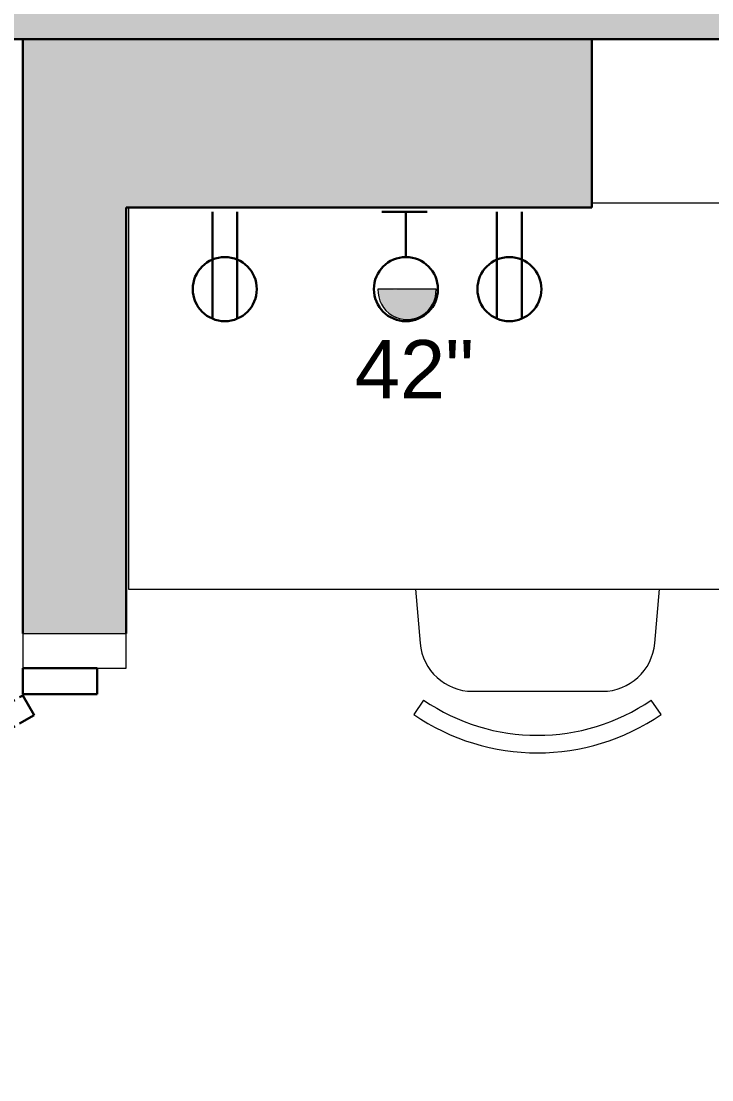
# Model space of a CAD drawing. Header units: inches. Extents: x -4688 to 1542, y -3558 to 978.
# Drawn here: x 885 to 938.4, y 486.6 to 568.4 of the extents above; entities that cross this region are included whole.
import ezdxf

# ---------------------------------------------------------------- set-up
doc = ezdxf.new("R2010")
doc.units = ezdxf.units.IN
doc.header["$MEASUREMENT"] = 0
for name, color, linetype, lineweight in [('A-ANNO-NOTE', 131, 'Continuous', 40), ('A-DOOR', 31, 'Continuous', 18), ('A-DOOR-FRAM', 31, 'Continuous', 30), ('A-WALL', 113, 'Continuous', 18), ('A-WALL-PATT', 111, 'Continuous', 18), ('I-FURN', 30, 'Continuous', 9), ('Q-CASE', 31, 'Continuous', 9)]:
    doc.layers.add(name, color=color, linetype=linetype, lineweight=lineweight)
doc.styles.add('Swis721 Lt BT', font='swissl.ttf', dxfattribs={"height": 4.5})

# ---------------------------------------------------------------- blocks, each defined once
blk = doc.blocks.new('F-Chairs - Side 01-V28-1st Floor Power _ Signal')
at = {"layer": 'I-FURN'}
for p, q in [((-9.567, -3.524), (-8.802, -4.642)), ((8.802, -4.642), (9.567, -3.524)), ((5.019, -5.319), (-5.019, -5.319)), ((-9.066, -9.03), (-9.429, -13.211)), ((9.429, -13.211), (9.066, -9.03))]:
    blk.add_line(p, q, dxfattribs=at)
for centre, radius, start, end in [((0, -17.506), 16.942, 55.61966, 124.38034), ((0, -17.506), 15.588, 55.61966, 124.38034), ((-5.019, -9.381), 4.062, 90, 175.03026), ((5.019, -9.381), 4.063, 4.96974, 90)]:
    blk.add_arc(centre, radius, start, end, dxfattribs=at)
blk = doc.blocks.new('Single Flush - D2 3_ X 8_-8252869-1st Floor Power _ Signal')
at = {"layer": 'A-DOOR', "lineweight": 30}
for p, q in [((0, 35.015), (-1.516, 34.14)), ((17.545, 4.625), (0, 35.015)), ((-1.516, 34.14), (15.525, 4.625)), ((15.741, 4.25), (16.391, 3.125)), ((17.906, 4), (17.762, 4.25)), ((16.391, 3.125), (17.906, 4))]:
    blk.add_line(p, q, dxfattribs=at)
at = {"layer": 'A-DOOR', "lineweight": 9}
blk.add_arc((17.906, 4), 35.812, 120, 180.5, dxfattribs=at)
at = {"layer": 'A-DOOR-FRAM'}
for p, q in [((-20, -1.75), (-20, 4)), ((-20, 4), (-18, 4)), ((-18, -1.75), (-18, 4)), ((18, -1.75), (18, 4)), ((18, 4), (20, 4)), ((20, -1.75), (20, 4)), ((-20, -1.75), (-18, -1.75)), ((18, -1.75), (20, -1.75))]:
    blk.add_line(p, q, dxfattribs=at)
blk = doc.blocks.new('Desk50 - Desk-7240542-1st Floor Power _ Signal')
at = {"layer": 'Q-CASE'}
for p, q in [((2320.319, 835.935), (2283.603, 835.935)), ((2320.319, 806.123), (2320.319, 835.935)), ((2247.783, 835.603), (2247.783, 806.123)), ((2247.783, 806.123), (2320.319, 806.123))]:
    blk.add_line(p, q, dxfattribs=at)

msp = doc.modelspace()

# ---------------------------------------------------------------- hatches: boundary and pattern name
at = {"layer": 'A-ANNO-NOTE', "lineweight": 9}
for points in [[(917.02, 547.147), (917.066, 547.702), (912.568, 547.622), (916.202, 547.234)], [(912.568, 547.622), (916.202, 547.702), (912.57, 547.702)], [(912.634, 547.069), (917.02, 547.147), (912.568, 547.622)], [(916.371, 545.981), (917.02, 547.147), (912.634, 547.069), (916.202, 546.03)], [(916.371, 545.981), (916.68, 546.345), (917.02, 547.147)], [(916.68, 546.345), (916.873, 546.693), (917.02, 547.147)], [(913.577, 545.733), (912.634, 547.069), (912.703, 546.841)], [(913.577, 545.733), (916.371, 545.981), (912.634, 547.069)], [(913.101, 546.155), (912.703, 546.841), (912.833, 546.55)], [(913.577, 545.733), (912.703, 546.841), (913.154, 546.095)], [(915.636, 545.513), (916.371, 545.981), (913.577, 545.733)], [(914.858, 545.359), (915.636, 545.513), (913.577, 545.733)], [(914.778, 545.359), (913.577, 545.733), (914.382, 545.402)], [(914.382, 545.402), (913.577, 545.733), (913.854, 545.576)], [(914.858, 545.359), (913.577, 545.733), (914.778, 545.359)], [(914.858, 545.359), (915.175, 545.388), (915.636, 545.513)], [(915.175, 545.388), (915.332, 545.418), (915.636, 545.513)], [(915.636, 545.513), (915.71, 545.543), (916.202, 545.873)], [(915.71, 545.543), (915.992, 545.69), (916.202, 545.869)], [(915.992, 545.69), (916.202, 545.841), (916.202, 545.851)]]:
    msp.add_hatch(color=256, dxfattribs=at).paths.add_polyline_path(points, flags=0)
at = {"layer": 'A-WALL-PATT', "lineweight": 9}
h = msp.add_hatch(color=7, dxfattribs=at)
h.paths.add_polyline_path([(1210.671, 567.009), (1211.237, 567.009), (1211.237, 589.009), (1167.697, 589.009), (1167.697, 567.009)], flags=0)
h.paths.add_polyline_path([(1130.197, 567.009), (1130.197, 589.009), (1068.645, 589.009), (1068.645, 567.009), (1103.592, 567.009)], flags=0)
h.paths.add_polyline_path([(1023.282, 567.009), (1031.145, 567.009), (1031.145, 589.009), (977.592, 589.009), (977.592, 567.009), (996.512, 567.009)], flags=0)
h.paths.add_polyline_path([(929.587, 567.009), (940.092, 567.009), (940.092, 589.009), (874.539, 589.009), (874.539, 567.009), (916.202, 567.009)], flags=0)
h.paths.add_polyline_path([(837.039, 567.009), (837.039, 589.009), (783.486, 589.009), (783.486, 567.009), (835.892, 567.009)], flags=0)
h.paths.add_polyline_path([(728.813, 567.009), (745.986, 567.009), (745.986, 589.009), (682.433, 589.009), (682.433, 567.009), (720.314, 567.009)], flags=0)
h.paths.add_polyline_path([(641.026, 567.009), (644.933, 567.009), (644.933, 589.009), (576.526, 589.009), (576.526, 567.009), (636.401, 567.009)], flags=0)
h.paths.add_polyline_path([(539.026, 567.009), (539.026, 589.009), (480.776, 589.009), (480.776, 567.009), (487.276, 567.009)], flags=0)
msp.add_hatch(color=7, dxfattribs=at).paths.add_polyline_path([(929.11, 554.009), (929.11, 567.009), (885.11, 567.009), (885.11, 554.009), (916.202, 554.009)], flags=0)
h = msp.add_hatch(color=7, dxfattribs=at)
h.paths.add_polyline_path([(885.11, 442.759), (893.11, 442.759), (893.11, 478.415), (885.11, 478.415), (885.11, 448.759)], flags=0)
h.paths.add_polyline_path([(889.432, 521.103), (893.11, 521.103), (893.11, 554.009), (885.11, 554.009), (885.11, 521.103)], flags=0)

# ---------------------------------------------------------------- linework, layer by layer
at = {"layer": 'A-ANNO-NOTE', "lineweight": 30}
for p, q in [((899.773, 553.683), (899.773, 545.42)), ((901.689, 553.683), (901.689, 545.42)), ((916.37, 553.683), (912.864, 553.683)), ((914.734, 553.683), (914.734, 550.177)), ((921.773, 553.683), (921.773, 545.42)), ((923.689, 553.683), (923.689, 545.42))]:
    msp.add_line(p, q, dxfattribs=at)
at = {"layer": 'A-ANNO-NOTE', "lineweight": 9}
msp.add_line((917.066, 547.702), (912.57, 547.702), dxfattribs=at)
at = {"layer": 'A-ANNO-NOTE', "lineweight": 30}
for centre in [(900.731, 547.702), (914.731, 547.702), (922.731, 547.702)]:
    msp.add_circle(centre, 2.475, dxfattribs=at)
at = {"layer": 'A-ANNO-NOTE', "lineweight": 9}
msp.add_arc((914.818, 547.609), 2.25, 177.64269, 2.35731, dxfattribs=at)
at = {"layer": 'A-WALL', "color": 8, "lineweight": 30}
for p, q in [((874.539, 567.009), (940.092, 567.009)), ((885.11, 567.009), (885.11, 521.103)), ((929.11, 554.009), (929.11, 567.009)), ((893.11, 554.009), (929.11, 554.009)), ((893.11, 521.103), (893.11, 554.009))]:
    msp.add_line(p, q, dxfattribs=at)
at = {"layer": 'A-WALL', "lineweight": 9}
msp.add_line((885.11, 521.103), (893.11, 521.103), dxfattribs=at)
at = {"layer": 'A-WALL'}
for p, q in [((885.11, 521.103), (885.11, 518.415)), ((893.11, 518.415), (893.11, 521.103)), ((885.11, 518.415), (893.11, 518.415))]:
    msp.add_line(p, q, dxfattribs=at)

# ---------------------------------------------------------------- block references
at = {"layer": 'A-DOOR', "rotation": 89.9999999999999}
msp.add_blockref('Single Flush - D2 3_ X 8_-8252869-1st Floor Power _ Signal', (889.11, 498.415), dxfattribs=at)
at = {"layer": 'I-FURN', "rotation": 180}
msp.add_blockref('F-Chairs - Side 01-V28-1st Floor Power _ Signal', (924.902, 511.319), dxfattribs=at)
at = {"layer": 'Q-CASE'}
msp.add_blockref('Desk50 - Desk-7240542-1st Floor Power _ Signal', (-1354.494, -281.593), dxfattribs=at)

# ---------------------------------------------------------------- texts
at = {"layer": 'A-ANNO-NOTE', "lineweight": 9, "insert": (910.781, 543.765), "char_height": 4.5, "width": 10.302, "attachment_point": 1, "style": 'Swis721 Lt BT'}
msp.add_mtext('42"', dxfattribs=at)

doc.saveas('drawing.dxf')
